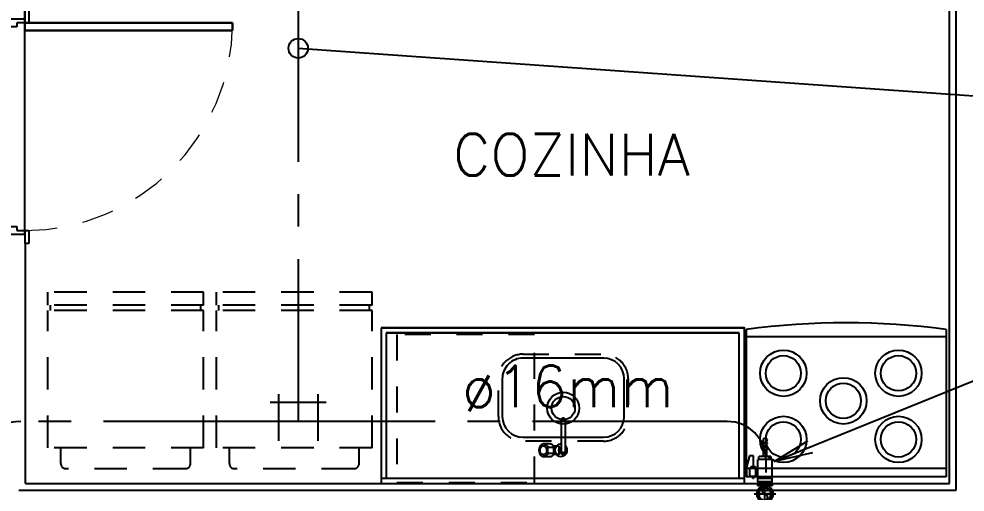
# Model space of a CAD drawing. Header units: millimetres. Extents: x 188.6 to 263.2, y 40.1 to 120.1.
# Drawn here: x 214.368 to 218.013, y 73.557 to 75.38 of the extents above; entities that cross this region are included whole.
import ezdxf

# ---------------------------------------------------------------- set-up
doc = ezdxf.new("R2010")
doc.units = ezdxf.units.MM
for name, pattern in [('CENTER2', [1.125, 0.75, -0.125, 0.125, -0.125]), ('HIDDEN2', [0.1875, 0.125, -0.0625]), ('XREF-TIPO$0$HIDDEN2', [0.1875, 0.125, -0.0625])]:
    doc.linetypes.add(name, pattern=pattern)
for name, color, linetype in [('ARQ', 8, 'Continuous'), ('ARQ-TXT', 8, 'Continuous'), ('GAS-COL', 7, 'Continuous'), ('GAS-CONEXOES', 200, 'Continuous'), ('GAS-PONTO', 202, 'Continuous'), ('GAS-TEXTO', 7, 'Continuous'), ('GAS-TUBO-PISO', 6, 'CENTER2'), ('NORMO-AF', 2, 'Continuous'), ('XREF-TIPO$0$L-MC-LAYOUT MOLHADO', 8, 'Continuous'), ('XREF-TIPO$0$LAYOUT MOLHADO', 8, 'Continuous')]:
    doc.layers.add(name, color=color, linetype=linetype)
doc.styles.add('60-100', font='romans.shx', dxfattribs={"height": 0.16})
doc.styles.add('60-75', font='romans.shx', dxfattribs={"height": 0.12})
doc.dimstyles.new('BOLAS75', dxfattribs={"dimtxt": 0.12, "dimasz": 0.075, "dimexe": 0.18, "dimexo": 0.06, "dimgap": 0.08, "dimtad": 0, "dimzin": 4, "dimdsep": 46, "dimtxsty": '60-75', "dimblk": 'ORIGIN', "dimcen": 0.09, "dimse1": 1, "dimse2": 1, "dimclrd": 244, "dimclrt": 7, "dimadec": 0, "dimazin": 0, "dimtfac": 1.8, "dimtix": 1, "dimtmove": 2, "dimatfit": 3, "dimldrblk": 'ORIGIN', "dimfxl": 0.18, "dimtvp": 2, "dimtolj": 1, "dimtzin": 4, "dimarcsym": 0})
doc.dimstyles.new('SETAS75', dxfattribs={"dimtxt": 0.16, "dimasz": 0.15, "dimexe": 0.15, "dimexo": 0, "dimgap": 0.1, "dimtad": 1, "dimzin": 10, "dimdsep": 46, "dimtxsty": '60-100', "dimblk1": 'OPEN', "dimblk2": 'OPEN', "dimsah": 1, "dimcen": 0, "dimclrd": 244, "dimclre": 244, "dimclrt": 7, "dimadec": 0, "dimazin": 0, "dimtfac": 1, "dimtix": 1, "dimtmove": 2, "dimatfit": 3, "dimldrblk": 'OPEN', "dimfxl": 0.15, "dimtolj": 1, "dimtzin": 6, "dimarcsym": 0})

# ---------------------------------------------------------------- blocks, each defined once
blk = doc.blocks.new('XREF-TIPO$0$geladeira')
at = {"color": 0, "linetype": 'XREF-TIPO$0$HIDDEN2'}
for p, q in [((209.0014, 120.7692), (209.0014, 121.3692)), ((209.0014, 121.3692), (209.5314, 121.3692)), ((209.5314, 120.7692), (209.5314, 121.3692)), ((209.5314, 121.3592), (209.5514, 121.3592)), ((209.5514, 120.7692), (209.5514, 121.3692)), ((209.5514, 121.3692), (209.6014, 121.3692)), ((209.6014, 120.7692), (209.6014, 121.3692)), ((208.9417, 121.3192), (209.0014, 121.3192)), ((208.9217, 120.8392), (208.9217, 121.2992)), ((208.9417, 120.8192), (209.0014, 120.8192)), ((209.0014, 120.7692), (209.5314, 120.7692)), ((209.5314, 120.7792), (209.5514, 120.7792)), ((209.5514, 120.7692), (209.6014, 120.7692))]:
    blk.add_line(p, q, dxfattribs=at)
for centre, start, end in [((208.9417, 121.2992), 90, 180), ((208.9417, 120.8392), 180, 270)]:
    blk.add_arc(centre, 0.02, start, end, dxfattribs=at)
blk = doc.blocks.new('XREF-TIPO$0$A$C0189091C')
at = {"color": 0}
for p, q in [((0.05, 0.1425), (0.05, 0.9425)), ((0.05, 0.9425), (0.08, 0.9425)), ((0.08, 0.9425), (0.05, 0.9425)), ((0.05, 0.9425), (0.05, 0.1425)), ((0.08, 0.9425), (0.08, 0.1425)), ((0.08, 0.1425), (0.08, 0.9425)), ((0, 0.1575), (0.05, 0.1575)), ((0, 0.1425), (0, 0.1575)), ((0.85, 0.1575), (0.9, 0.1575)), ((0.85, 0.1425), (0.85, 0.1575)), ((0.9, 0.1575), (0.9, 0.1425)), ((0.05, 0.1425), (0, 0.1425)), ((0, 0.1425), (0.05, 0.1425)), ((0.035, 0.015), (0.035, 0.1425)), ((0.08, 0.1425), (0.05, 0.1425)), ((0.05, 0.1425), (0.08, 0.1425)), ((0.05, 0.1425), (0.05, 0.1125)), ((0.05, 0.1125), (0.065, 0.1125)), ((0.065, 0.1125), (0.065, 0.015)), ((0.835, 0.1125), (0.85, 0.1125)), ((0.835, 0.015), (0.835, 0.1125)), ((0.865, 0.1425), (0.85, 0.1425)), ((0.85, 0.1125), (0.85, 0.1425)), ((0.85, 0.1425), (0.9, 0.1425)), ((0.865, 0.1425), (0.865, 0.015)), ((0.015, 0), (0.015, 0.015)), ((0.065, 0.015), (0.015, 0.015)), ((0.065, 0), (0.015, 0)), ((0.035, 0.015), (0.065, 0.015)), ((0.065, 0.015), (0.065, 0)), ((0.835, 0), (0.835, 0.015)), ((0.835, 0.015), (0.875, 0.015)), ((0.885, 0.015), (0.835, 0.015)), ((0.885, 0), (0.835, 0)), ((0.885, 0.015), (0.885, 0))]:
    blk.add_line(p, q, dxfattribs=at)
at = {"color": 0, "linetype": 'XREF-TIPO$0$HIDDEN2', "lineweight": 13}
blk.add_arc((0.05, 0.1425), 0.8, 360, 90, dxfattribs=at)
blk = doc.blocks.new('XREF-TIPO$0$CUBA_BL47_SUPERIOR')
for p, q in [((0.155, 0.1123), (-0.155, 0.1123)), ((-0.235, 0.0323), (-0.235, -0.1128)), ((0.235, -0.1128), (0.235, 0.0323)), ((-0.155, -0.1928), (0.155, -0.1928))]:
    blk.add_line(p, q)
at = {"color": 8, "linetype": 'XREF-TIPO$0$HIDDEN2', "ltscale": 0.5}
blk.add_lwpolyline([(-0.25, 0.0323, -0.414214), (-0.155, 0.1273), (0.155, 0.1273, -0.414214), (0.25, 0.0323), (0.25, -0.1128, -0.414214), (0.155, -0.2078), (-0.155, -0.2078, -0.414214), (-0.25, -0.1128)], format="xyb", close=True, dxfattribs=at)
at = {"color": 8}
blk.add_circle((0, 0), 0.0615, dxfattribs=at)
blk.add_circle((0, 0), 0.0449)
for centre, start, end in [((-0.155, 0.0323), 90, 180), ((0.155, 0.0323), 0, 90), ((-0.155, -0.1128), 180, 270), ((0.155, -0.1128), 270, 0)]:
    blk.add_arc(centre, 0.08, start, end)
blk = doc.blocks.new('XREF-TIPO$0$DECA_1195CR40_SUPERIOR')
for p, q in [((-0.0086, 0.0002), (-0.0086, -0.1099)), ((0.0086, -0.1099), (0.0086, 0.0002)), ((0.0369, 0.016), (0.0246, 0.016)), ((0.0512, 0.0249), (0.051, 0.0249)), ((0.0513, 0.0249), (0.0512, 0.0249)), ((0.0751, 0.0249), (0.0513, 0.0249)), ((0.0766, 0.0174), (0.0761, 0.0174)), ((0.0246, -0.0151), (0.0369, -0.0151)), ((0.0513, -0.0241), (0.0751, -0.0241)), ((0.0761, -0.0166), (0.0766, -0.0166)), ((-0.0102, -0.1112), (-0.0102, -0.1129)), ((-0.0086, -0.1099), (-0.0086, -0.1112)), ((0.0086, -0.1112), (0.0086, -0.1099)), ((0.0102, -0.1129), (0.0102, -0.1112))]:
    blk.add_line(p, q)
at = {"color": 8}
for p, q in [((0.0594, 0.0116), (0.0356, 0.0116)), ((0.0356, -0.0108), (0.0594, -0.0108))]:
    blk.add_line(p, q, dxfattribs=at)
for points in [[(0.0086, 0.0002, 0), (0.0086, 0.0005, 0), (0.0086, 0.0009, 0), (0.0086, 0.0012, 0), (0.0086, 0.0014, 0), (0.0085, 0.0016, 0), (0.0085, 0.0017, 0), (0.0085, 0.0018, 0), (0.0085, 0.0019, 0), (0.0085, 0.0021, 0), (0.0084, 0.0022, 0), (0.0084, 0.0023, 0), (0.0084, 0.0024, 0), (0.0084, 0.0024, 0), (0.0083, 0.0025, 0), (0.0083, 0.0026, 0), (0.0082, 0.0029, 0), (0.0081, 0.0032, 0), (0.008, 0.0035, 0), (0.0079, 0.0038, 0), (0.0076, 0.0045, 0), (0.0073, 0.005, 0), (0.0069, 0.0056, 0), (0.0065, 0.0061, 0), (0.006, 0.0065, 0), (0.0055, 0.007, 0), (0.005, 0.0074, 0), (0.0045, 0.0077, 0), (0.004, 0.008, 0), (0.0034, 0.0083, 0), (0.0028, 0.0085, 0), (0.0022, 0.0087, 0), (0.0016, 0.0088, 0), (0.001, 0.0089, 0), (0.0003, 0.009, 0), (-0.0003, 0.009, 0), (-0.0009, 0.0089, 0), (-0.0016, 0.0088, 0), (-0.0022, 0.0087, 0), (-0.0028, 0.0085, 0), (-0.0034, 0.0083, 0), (-0.0039, 0.008, 0), (-0.0045, 0.0077, 0), (-0.005, 0.0074, 0), (-0.0055, 0.007, 0), (-0.006, 0.0066, 0), (-0.0064, 0.0061, 0), (-0.0068, 0.0056, 0), (-0.0072, 0.0051, 0), (-0.0076, 0.0045, 0), (-0.0076, 0.0043, 0), (-0.0077, 0.0042, 0), (-0.0078, 0.004, 0), (-0.0079, 0.0039, 0), (-0.0079, 0.0037, 0), (-0.008, 0.0035, 0), (-0.0081, 0.0032, 0), (-0.0082, 0.003, 0), (-0.0083, 0.0027, 0), (-0.0084, 0.0024, 0), (-0.0085, 0.002, 0), (-0.0085, 0.0016, 0), (-0.0086, 0.0011, 0), (-0.0086, 0.0007, 0), (-0.0086, 0.0002, 0)], [(0.0246, 0.016, 0), (0.0245, 0.016, 0), (0.0243, 0.016, 0), (0.0242, 0.016, 0), (0.0241, 0.016, 0), (0.024, 0.016, 0), (0.024, 0.016, 0), (0.024, 0.016, 0)], [(0.0352, 0.0117, 0), (0.0352, 0.0117, 0), (0.0353, 0.0117, 0), (0.0354, 0.0116, 0), (0.0356, 0.0116, 0)], [(0.0352, 0.0117, 0), (0.0354, 0.0111, 0), (0.0357, 0.0099, 0), (0.036, 0.0087, 0), (0.0362, 0.0075, 0), (0.0364, 0.0063, 0), (0.0366, 0.005, 0), (0.0367, 0.0037, 0), (0.0368, 0.0025, 0), (0.0368, 0.0012, 0), (0.0368, -0.0001, 0), (0.0368, -0.0013, 0), (0.0367, -0.0026, 0), (0.0366, -0.0039, 0), (0.0364, -0.0051, 0), (0.0363, -0.0064, 0), (0.036, -0.0076, 0), (0.0358, -0.0088, 0), (0.0354, -0.01, 0), (0.0352, -0.0109, 0)], [(0.051, 0.0249, 0), (0.0505, 0.0249, 0), (0.0496, 0.0248, 0), (0.0488, 0.0247, 0), (0.0479, 0.0245, 0), (0.047, 0.0243, 0), (0.0462, 0.024, 0), (0.0454, 0.0236, 0), (0.0445, 0.0232, 0), (0.0437, 0.0228, 0), (0.0429, 0.0223, 0), (0.0422, 0.0218, 0), (0.0414, 0.0212, 0), (0.0407, 0.0205, 0), (0.04, 0.0198, 0), (0.0393, 0.0191, 0), (0.0386, 0.0183, 0), (0.038, 0.0175, 0), (0.0374, 0.0167, 0), (0.0368, 0.0158, 0), (0.0363, 0.0149, 0), (0.0358, 0.0139, 0), (0.0354, 0.013, 0), (0.0353, 0.0128, 0)], [(0.0513, 0.0249, 0), (0.0513, 0.0249, 0)], [(0.0639, 0.0004, 0), (0.0641, 0.003, 0), (0.0645, 0.0056, 0), (0.0652, 0.008, 0), (0.0662, 0.0102, 0), (0.0675, 0.0122, 0), (0.0689, 0.014, 0), (0.0705, 0.0154, 0), (0.0723, 0.0164, 0), (0.0742, 0.0171, 0), (0.0761, 0.0174, 0), (0.0766, 0.0174, 0)], [(0.0766, -0.0166, 0), (0.0746, -0.0164, 0), (0.0727, -0.0158, 0), (0.0709, -0.0148, 0), (0.0693, -0.0135, 0), (0.0678, -0.0118, 0), (0.0665, -0.0099, 0), (0.0655, -0.0077, 0), (0.0647, -0.0053, 0), (0.0642, -0.0028, 0), (0.0639, -0.0002, 0), (0.0639, 0.0004, 0)], [(0.0751, -0.0241, 0), (0.0755, -0.0241, 0), (0.0764, -0.024, 0), (0.0773, -0.0239, 0), (0.0781, -0.0237, 0), (0.079, -0.0235, 0), (0.0799, -0.0233, 0), (0.0807, -0.0229, 0), (0.0815, -0.0226, 0), (0.0823, -0.0221, 0), (0.0831, -0.0217, 0), (0.0839, -0.0211, 0), (0.0847, -0.0206, 0), (0.0854, -0.02, 0), (0.0861, -0.0193, 0), (0.0868, -0.0186, 0), (0.0875, -0.0178, 0), (0.0881, -0.017, 0), (0.0888, -0.0162, 0), (0.0893, -0.0153, 0), (0.0899, -0.0144, 0), (0.0904, -0.0135, 0), (0.0909, -0.0125, 0), (0.0913, -0.0115, 0), (0.0917, -0.0105, 0), (0.0921, -0.0095, 0), (0.0924, -0.0084, 0), (0.0927, -0.0073, 0), (0.093, -0.0062, 0), (0.0932, -0.0051, 0), (0.0934, -0.004, 0), (0.0935, -0.0028, 0), (0.0936, -0.0017, 0), (0.0937, -0.0005, 0), (0.0937, 0.0006, 0), (0.0936, 0.0018, 0), (0.0936, 0.0029, 0), (0.0935, 0.0041, 0), (0.0933, 0.0052, 0), (0.0931, 0.0064, 0), (0.0929, 0.0075, 0), (0.0926, 0.0086, 0), (0.0923, 0.0096, 0), (0.092, 0.0107, 0), (0.0916, 0.0117, 0), (0.0912, 0.0128, 0), (0.0907, 0.0137, 0), (0.0902, 0.0147, 0), (0.0897, 0.0156, 0), (0.0891, 0.0165, 0), (0.0885, 0.0174, 0), (0.0879, 0.0182, 0), (0.0873, 0.019, 0), (0.0866, 0.0197, 0), (0.0859, 0.0204, 0), (0.0851, 0.0211, 0), (0.0844, 0.0217, 0), (0.0836, 0.0222, 0), (0.0828, 0.0227, 0), (0.082, 0.0232, 0), (0.0812, 0.0236, 0), (0.0803, 0.0239, 0), (0.0795, 0.0242, 0), (0.0786, 0.0245, 0), (0.0778, 0.0247, 0), (0.0769, 0.0248, 0), (0.076, 0.0249, 0), (0.0751, 0.0249, 0), (0.0751, 0.0249, 0)], [(0.0751, 0.0249, 0), (0.0751, 0.0249, 0)], [(0.0766, 0.0174, 0), (0.0785, 0.0172, 0), (0.0804, 0.0166, 0), (0.0822, 0.0157, 0), (0.0838, 0.0143, 0), (0.0853, 0.0127, 0), (0.0866, 0.0107, 0), (0.0877, 0.0085, 0), (0.0885, 0.0062, 0), (0.089, 0.0036, 0), (0.0892, 0.001, 0), (0.0891, -0.0016, 0), (0.0887, -0.0041, 0), (0.0881, -0.0066, 0), (0.0871, -0.0088, 0), (0.086, -0.0109, 0), (0.0846, -0.0127, 0), (0.083, -0.0142, 0), (0.0812, -0.0154, 0), (0.0794, -0.0161, 0), (0.0775, -0.0165, 0), (0.0766, -0.0166, 0)], [(0.024, -0.0152, 0), (0.024, -0.0152, 0), (0.024, -0.0151, 0), (0.0241, -0.0151, 0), (0.0243, -0.0151, 0), (0.0245, -0.0151, 0), (0.0246, -0.0151, 0)], [(0.0356, -0.0108, 0), (0.0354, -0.0108, 0), (0.0353, -0.0108, 0), (0.0352, -0.0108, 0), (0.0352, -0.0109, 0)], [(0.0353, -0.0119, 0), (0.0355, -0.0125, 0), (0.036, -0.0134, 0), (0.0365, -0.0144, 0), (0.037, -0.0153, 0), (0.0376, -0.0161, 0), (0.0382, -0.017, 0), (0.0389, -0.0178, 0), (0.0395, -0.0185, 0), (0.0402, -0.0193, 0), (0.041, -0.0199, 0), (0.0417, -0.0205, 0), (0.0425, -0.0211, 0), (0.0432, -0.0216, 0), (0.0441, -0.0221, 0), (0.0449, -0.0226, 0), (0.0457, -0.0229, 0), (0.0466, -0.0233, 0), (0.0474, -0.0235, 0), (0.0483, -0.0237, 0), (0.0491, -0.0239, 0), (0.05, -0.024, 0), (0.0509, -0.0241, 0), (0.0514, -0.0241, 0)], [(0.0514, -0.0241, 0), (0.0513, -0.0241, 0)], [(0.0751, -0.0241, 0), (0.0751, -0.0241, 0)], [(-0.0086, -0.1059, 0), (-0.0094, -0.1075, 0), (-0.0099, -0.1091, 0), (-0.0102, -0.1109, 0), (-0.0102, -0.1112, 0)], [(0.0102, -0.1112, 0), (0.01, -0.1095, 0), (0.0096, -0.1078, 0), (0.0088, -0.1062, 0), (0.0086, -0.1059, 0)], [(-0.0102, -0.1129, 0), (-0.01, -0.1147, 0), (-0.0096, -0.1164, 0), (-0.0088, -0.118, 0), (-0.0078, -0.1195, 0), (-0.0065, -0.1207, 0), (-0.0051, -0.1217, 0), (-0.0035, -0.1225, 0), (-0.0018, -0.1229, 0), (0, -0.1231, 0)], [(0, -0.1231, 0), (0.0018, -0.1229, 0), (0.0035, -0.1225, 0), (0.0051, -0.1217, 0), (0.0065, -0.1207, 0), (0.0078, -0.1195, 0), (0.0088, -0.118, 0), (0.0096, -0.1164, 0), (0.01, -0.1147, 0), (0.0102, -0.1129, 0)]]:
    blk.add_polyline3d(points)
for points in [[(0.0253, -0.0151, 0), (0.0249, -0.0153, 0), (0.0243, -0.0157, 0), (0.0235, -0.0161, 0), (0.0227, -0.0164, 0), (0.022, -0.0167, 0), (0.0213, -0.0168, 0), (0.0207, -0.0169, 0), (0.0201, -0.017, 0), (0.0196, -0.0169, 0), (0.0192, -0.0168, 0), (0.0186, -0.0166, 0), (0.0182, -0.0163, 0), (0.0179, -0.0159, 0), (0.0177, -0.0154, 0), (0.0175, -0.0149, 0), (0.0173, -0.0142, 0), (0.0173, -0.0135, 0), (0.0173, -0.0127, 0), (0.0173, -0.0118, 0), (0.0173, -0.0108, 0), (0.0174, -0.01, 0), (0.0174, -0.0091, 0), (0.0175, -0.0082, 0), (0.0175, -0.0072, 0), (0.0176, -0.0065, 0), (0.0176, -0.0056, 0), (0.0177, -0.0051, 0), (0.0177, -0.0044, 0), (0.0177, -0.0038, 0), (0.0177, -0.0034, 0), (0.0177, -0.003, 0), (0.0178, -0.0026, 0), (0.0178, -0.0022, 0), (0.0178, -0.0017, 0), (0.0178, -0.0012, 0), (0.0178, -0.0008, 0), (0.0178, -0.0004, 0), (0.0178, -0.0001, 0), (0.0178, 0.0004, 0), (0.0178, 0.0009, 0), (0.0178, 0.0014, 0), (0.0178, 0.0018, 0), (0.0178, 0.0022, 0), (0.0178, 0.0026, 0), (0.0178, 0.003, 0), (0.0178, 0.0034, 0), (0.0177, 0.004, 0), (0.0177, 0.0047, 0), (0.0177, 0.0053, 0), (0.0177, 0.0058, 0), (0.0176, 0.0067, 0), (0.0176, 0.0074, 0), (0.0175, 0.0087, 0), (0.0174, 0.0099, 0), (0.0174, 0.0109, 0), (0.0173, 0.0119, 0), (0.0173, 0.0129, 0), (0.0173, 0.0138, 0), (0.0173, 0.0146, 0), (0.0174, 0.0154, 0), (0.0176, 0.0161, 0), (0.0178, 0.0166, 0), (0.0181, 0.017, 0), (0.0184, 0.0173, 0), (0.0187, 0.0175, 0), (0.0192, 0.0177, 0), (0.0197, 0.0178, 0), (0.0203, 0.0178, 0), (0.0211, 0.0177, 0), (0.0219, 0.0176, 0), (0.0226, 0.0173, 0), (0.0234, 0.017, 0), (0.0242, 0.0166, 0), (0.025, 0.0162, 0), (0.0253, 0.016, 0)], [(0.0246, 0.016, 0), (0.0244, 0.016, 0), (0.0244, 0.0159, 0), (0.0243, 0.0158, 0), (0.0243, 0.0156, 0), (0.0244, 0.0154, 0), (0.0245, 0.0152, 0), (0.0248, 0.0148, 0), (0.0251, 0.0144, 0), (0.0254, 0.014, 0), (0.0258, 0.0135, 0), (0.0267, 0.0124, 0), (0.0272, 0.0118, 0), (0.0277, 0.0112, 0), (0.0282, 0.0103, 0), (0.0288, 0.0094, 0), (0.0294, 0.0083, 0), (0.0297, 0.0077, 0), (0.03, 0.0071, 0), (0.0303, 0.0064, 0), (0.0305, 0.0056, 0), (0.0307, 0.0052, 0), (0.0308, 0.0048, 0), (0.0309, 0.0044, 0), (0.031, 0.0039, 0), (0.0311, 0.0034, 0), (0.0312, 0.0029, 0), (0.0313, 0.0024, 0), (0.0313, 0.0019, 0), (0.0314, 0.0014, 0), (0.0314, 0.0009, 0), (0.0314, 0.0006, 0), (0.0314, 0.0004, 0), (0.0314, 0.0001, 0), (0.0314, -0.0002, 0), (0.0314, -0.0005, 0), (0.0314, -0.0007, 0), (0.0313, -0.001, 0), (0.0313, -0.0013, 0), (0.0313, -0.0017, 0), (0.0312, -0.0021, 0), (0.0311, -0.0025, 0), (0.0311, -0.0029, 0), (0.031, -0.0033, 0), (0.0309, -0.0036, 0), (0.0308, -0.0041, 0), (0.0306, -0.0045, 0), (0.0303, -0.0053, 0), (0.03, -0.0061, 0), (0.0297, -0.0068, 0), (0.0292, -0.0078, 0), (0.0288, -0.0086, 0), (0.0283, -0.0094, 0), (0.0278, -0.0101, 0), (0.0269, -0.0113, 0), (0.0261, -0.0124, 0), (0.0253, -0.0133, 0), (0.025, -0.0137, 0), (0.0247, -0.014, 0), (0.0245, -0.0144, 0), (0.0243, -0.0147, 0), (0.0243, -0.0149, 0), (0.0243, -0.015, 0), (0.0243, -0.0151, 0), (0.0245, -0.0151, 0), (0.0246, -0.0151, 0)], [(0.0594, 0.0129, 0), (0.0593, 0.0127, 0), (0.0593, 0.0125, 0), (0.0593, 0.0122, 0), (0.0593, 0.0119, 0), (0.0593, 0.0117, 0), (0.0594, 0.0116, 0)], [(0.0594, 0.0129, 0), (0.0607, 0.0155, 0), (0.0623, 0.0179, 0), (0.064, 0.0199, 0), (0.066, 0.0216, 0), (0.0681, 0.023, 0), (0.0703, 0.0241, 0), (0.0725, 0.0247, 0), (0.0749, 0.0249, 0), (0.0751, 0.0249, 0)], [(0.0594, -0.0108, 0), (0.0602, -0.0075, 0), (0.0607, -0.0041, 0), (0.061, -0.0006, 0), (0.0609, 0.0028, 0), (0.0605, 0.0062, 0), (0.0599, 0.0096, 0), (0.0594, 0.0116, 0)], [(0.0594, -0.0108, 0), (0.0593, -0.011, 0), (0.0593, -0.0113, 0), (0.0593, -0.0115, 0), (0.0593, -0.0118, 0), (0.0594, -0.012, 0), (0.0594, -0.0121, 0)], [(0.0751, -0.0241, 0), (0.0727, -0.0239, 0), (0.0705, -0.0233, 0), (0.0682, -0.0223, 0), (0.0662, -0.0209, 0), (0.0642, -0.0192, 0), (0.0624, -0.0172, 0), (0.0609, -0.0149, 0), (0.0595, -0.0123, 0), (0.0594, -0.0121, 0)], [(0.0086, -0.1112, 0), (0.0086, -0.1119, 0), (0.0085, -0.1126, 0), (0.0084, -0.1133, 0), (0.0082, -0.1139, 0), (0.008, -0.1145, 0), (0.0077, -0.1152, 0), (0.0074, -0.1157, 0), (0.007, -0.1163, 0), (0.0066, -0.1168, 0), (0.0061, -0.1173, 0), (0.0056, -0.1178, 0), (0.0051, -0.1182, 0), (0.0045, -0.1186, 0), (0.0039, -0.1189, 0), (0.0033, -0.1192, 0), (0.0027, -0.1194, 0), (0.002, -0.1196, 0), (0.0014, -0.1197, 0), (0.0007, -0.1198, 0), (0, -0.1198, 0), (-0.0007, -0.1198, 0), (-0.0013, -0.1197, 0), (-0.002, -0.1196, 0), (-0.0027, -0.1194, 0), (-0.0033, -0.1192, 0), (-0.0039, -0.1189, 0), (-0.0045, -0.1186, 0), (-0.0051, -0.1182, 0), (-0.0056, -0.1178, 0), (-0.0061, -0.1173, 0), (-0.0066, -0.1168, 0), (-0.007, -0.1163, 0), (-0.0073, -0.1157, 0), (-0.0077, -0.1152, 0), (-0.008, -0.1145, 0), (-0.0082, -0.1139, 0), (-0.0084, -0.1133, 0), (-0.0085, -0.1126, 0), (-0.0086, -0.1119, 0), (-0.0086, -0.1112, 0)]]:
    blk.add_polyline3d(points, dxfattribs=at)
for centre, radius, start, end in [((0.0083, 0.0004), 0.0239, 40.6224, 224.7251), ((0, 0.0004), 0.0155, 303.7054, 236.2946), ((0, 0.0004), 0.00862, 180, 180.586), ((0, 0.0004), 0.00862, 180.586, 182.5957), ((0, 0.0004), 0.00862, 357.1497, 359.5628), ((0, 0.0004), 0.00862, 359.5628, 0), ((0.0366, 0.0122), 0.0015, 156.1757, 196.6323), ((0.0083, 0.0004), 0.0239, 270.7235, 319.3776), ((0.0366, -0.0113), 0.0015, 163.3677, 203.8243)]:
    blk.add_arc(centre, radius, start, end)
for start, end in [(0, 233.4897), (306.5103, 0)]:
    blk.add_arc((0, 0.0004), 0.0145, start, end, dxfattribs=at)
blk = doc.blocks.new('XREF-TIPO$0$B10')
at = {"layer": 'XREF-TIPO$0$LAYOUT MOLHADO'}
blk.add_line((1.4, -0.02), (0, -0.02), dxfattribs=at)
at = {"layer": 'XREF-TIPO$0$LAYOUT MOLHADO', "color": 8}
for p, q in [((0.02, -0.02), (0.02, -0.58)), ((1.38, -0.58), (1.38, -0.02)), ((0.02, -0.58), (1.38, -0.58))]:
    blk.add_line(p, q, dxfattribs=at)
at = {"layer": 'XREF-TIPO$0$LAYOUT MOLHADO'}
blk.add_lwpolyline([(1.4, -0.6), (1.4, 0), (0, 0), (0, -0.6)], close=True, dxfattribs=at)
at = {"layer": 'XREF-TIPO$0$L-MC-LAYOUT MOLHADO'}
for name, p in [('XREF-TIPO$0$DECA_1195CR40_SUPERIOR', (0.698, -0.1285)), ('XREF-TIPO$0$CUBA_BL47_SUPERIOR', (0.698, -0.2904))]:
    blk.add_blockref(name, p, dxfattribs=at)
blk = doc.blocks.new('ponto')
at = {"layer": 'GAS-PONTO'}
for p, q in [((-0.004, 0.1217), (-0.0058, 0.1186)), ((0, 0.1217), (-0.004, 0.1217)), ((0, 0.1217), (0.004, 0.1217)), ((0.004, 0.1217), (0.0058, 0.1186)), ((-0.0058, 0.1186), (-0.0043, 0.1145)), ((-0.0056, 0.1102), (-0.0056, 0.1092)), ((-0.0043, 0.1102), (-0.0056, 0.1102)), ((-0.0043, 0.1092), (-0.0056, 0.1092)), ((-0.0056, 0.1018), (-0.0056, 0.1007)), ((-0.0043, 0.1018), (-0.0056, 0.1018)), ((-0.0043, 0.1007), (-0.0056, 0.1007)), ((-0.0043, 0.1145), (-0.0043, 0.1102)), ((0.0043, 0.1102), (-0.0043, 0.1102)), ((-0.0043, 0.1102), (-0.0043, 0.0756)), ((-0.0043, 0.1092), (0.0043, 0.1092)), ((0.0043, 0.1018), (-0.0043, 0.1018)), ((-0.0043, 0.1007), (0.0043, 0.1007)), ((0.0058, 0.1186), (0.0043, 0.1145)), ((0.0043, 0.1145), (0.0043, 0.1102)), ((0.0043, 0.1102), (0.0056, 0.1102)), ((0.0043, 0.1102), (0.0043, 0.0756)), ((0.0056, 0.1092), (0.0043, 0.1092)), ((0.0043, 0.1018), (0.0056, 0.1018)), ((0.0056, 0.1007), (0.0043, 0.1007)), ((0.0056, 0.1102), (0.0056, 0.1092)), ((0.0056, 0.1018), (0.0056, 0.1007)), ((-0.0394, 0.0774), (-0.047, 0.0479)), ((-0.0292, 0.0774), (-0.0394, 0.0774)), ((-0.0292, 0.0493), (-0.0292, 0.0774)), ((-0.0153, 0.0678), (-0.0153, 0.0755)), ((0.0148, 0.0755), (-0.0152, 0.0755)), ((0.0148, 0.0755), (0.0148, 0.0678)), ((-0.0361, 0.0493), (-0.04, 0.0425)), ((-0.0292, 0.0493), (-0.0361, 0.0493)), ((-0.0246, 0.0493), (-0.0292, 0.0493)), ((-0.0246, 0.0493), (-0.0246, 0.0243)), ((-0.0182, 0.0101), (-0.0182, 0.0678)), ((0.0176, 0.0678), (-0.0182, 0.0678)), ((0.0176, 0.0678), (0.0176, 0.0101)), ((-0.047, 0.0479), (-0.047, 0.0303)), ((-0.0448, 0.023), (-0.047, 0.0303)), ((-0.04, 0.0425), (-0.04, 0.0311)), ((-0.0361, 0.0243), (-0.04, 0.0311)), ((-0.0182, 0.0452), (-0.0246, 0.0452)), ((-0.0182, 0.0284), (-0.0246, 0.0284)), ((-0.0312, 0.023), (-0.0448, 0.023)), ((-0.0292, 0.0243), (-0.0361, 0.0243)), ((-0.0312, 0.0186), (-0.0312, 0.023)), ((-0.0292, 0.0186), (-0.0312, 0.0186)), ((-0.0246, 0.0243), (-0.0292, 0.0243)), ((-0.0292, 0.0243), (-0.0292, 0.0186)), ((-0.0185, 0.0069), (-0.0194, 0.0052)), ((-0.0185, 0.0069), (-0.0194, 0.0052)), ((-0.0194, 0.0024), (-0.0188, 0.0014)), ((-0.0194, 0.0024), (-0.0188, 0.0014)), ((-0.0185, 0.0075), (-0.0185, 0.0069)), ((-0.0185, 0.0075), (-0.0185, 0.0069)), ((0.0185, 0.0069), (-0.0185, 0.0069)), ((0.0185, 0), (-0.0185, 0)), ((0.0176, 0.0101), (-0.0182, 0.0101)), ((0.0176, 0.0193), (-0.018, 0.0193)), ((0.016, 0.01), (-0.016, 0.01)), ((0.016, 0.01), (-0.016, 0.01)), ((0.0185, 0.0069), (0.0185, 0.0075)), ((0.0185, 0.0069), (0.0185, 0.0075)), ((0.0194, 0.0052), (0.0185, 0.0069)), ((0.0194, 0.0052), (0.0185, 0.0069)), ((0.0188, 0.0014), (0.0194, 0.0024)), ((0.0188, 0.0014), (0.0194, 0.0024))]:
    blk.add_line(p, q, dxfattribs=at)
for centre, radius, start, end in [((-0.0166, 0.0038), 0.00309, 153.4394, 206.5695), ((-0.0166, 0.0038), 0.00309, 153.4394, 206.5695), ((-0.0216, 0), 0.00309, 0.0045, 26.5695), ((-0.0216, 0), 0.00309, 0.0045, 26.5695), ((-0.016, 0.0075), 0.00247, 90.0045, 180.0045), ((-0.016, 0.0075), 0.00247, 90.0045, 180.0045), ((0.016, 0.0075), 0.00247, 0.0045, 90.0045), ((0.016, 0.0075), 0.00247, 0.0045, 90.0045), ((0.0216, 0), 0.00309, 153.4394, 180.0045), ((0.0216, 0), 0.00309, 153.4394, 180.0045), ((0.0166, 0.0038), 0.00309, 333.4394, 26.5695), ((0.0166, 0.0038), 0.00309, 333.4394, 26.5695)]:
    blk.add_arc(centre, radius, start, end, dxfattribs=at)
blk = doc.blocks.new('C50')
h = blk.add_hatch(color=8)
edge = h.paths.add_edge_path()
edge.add_arc((0, 0), 0.0238, 540, 720)
edge.add_ellipse((0.0119, 0), major_axis=(0.0119, 0), ratio=0.815791, start_angle=180, end_angle=360, ccw=False)
edge.add_ellipse((-0.0119, 0), major_axis=(-0.0119, 0), ratio=0.815791, start_angle=180, end_angle=360)
at = {"color": 252}
for p, q in [((0, -0.0421), (0, 0.0421)), ((0.0421, 0), (-0.0421, 0))]:
    blk.add_line(p, q, dxfattribs=at)
at = {"color": 0}
for radius in [0.0318, 0.0253]:
    blk.add_circle((0, 0), radius, dxfattribs=at)
at = {"color": 8}
blk.add_circle((0, 0), 0.0237, dxfattribs=at)
blk.add_ellipse((-0.0119, 0), major_axis=(-0.0119, 0), ratio=0.815791, start_param=3.141593, end_param=6.283185, dxfattribs=at)
at = {"color": 8, "extrusion": (0, 0, -1)}
blk.add_ellipse((0.0119, 0), major_axis=(0.0119, 0), ratio=0.815791, start_param=0, end_param=3.141593, dxfattribs=at)
blk = doc.blocks.new('_OPEN')
at = {"color": 0, "linetype": 'ByBlock'}
for p, q in [((-1, 0.167), (0, 0)), ((0, 0), (-1, -0.167)), ((0, 0), (-1, 0))]:
    blk.add_line(p, q, dxfattribs=at)
blk = doc.blocks.new('T')
for p, q in [((-0.144, 0.1), (0.144, 0.1)), ((-0.1, -0.1), (-0.1, 0.14)), ((0.1, 0.14), (0.1, -0.1))]:
    blk.add_line(p, q)
blk = doc.blocks.new('_Origin')
at = {"layer": 'NORMO-AF', "color": 0, "lineweight": -2}
blk.add_line((0, 0), (-1, 0), dxfattribs=at)
blk.add_circle((0, 0), 0.5, dxfattribs=at)

msp = doc.modelspace()

# ---------------------------------------------------------------- linework, layer by layer
at = {"layer": 'ARQ'}
for p, q in [((217.9782, 73.5647), (217.9782, 75.6947)), ((217.9782, 73.5647), (217.9782, 75.6947)), ((217.9532, 73.5897), (217.9532, 75.6697)), ((217.9532, 73.5897), (217.9532, 75.6697)), ((214.3907, 74.5647), (214.3907, 75.3647)), ((214.3907, 74.5647), (214.3907, 75.3647)), ((214.3932, 73.5897), (214.3932, 74.5147)), ((214.3932, 73.5897), (214.3932, 74.5147)), ((215.7632, 74.1897), (217.1632, 74.1897)), ((215.7632, 74.1897), (217.1632, 74.1897)), ((217.1698, 74.1834), (217.1698, 73.6153)), ((217.1698, 74.1834), (217.1698, 73.6153)), ((217.9398, 74.1834), (217.9398, 73.6153)), ((217.9398, 74.1834), (217.9398, 73.6153)), ((215.7832, 74.1697), (217.1432, 74.1697)), ((215.7832, 74.1697), (217.1432, 74.1697)), ((217.9398, 74.1543), (217.1698, 74.1543)), ((217.9398, 74.1543), (217.1698, 74.1543)), ((217.9398, 73.6474), (217.1698, 73.6474)), ((217.9398, 73.6474), (217.1698, 73.6474)), ((217.9398, 73.6153), (217.1698, 73.6153)), ((217.9398, 73.6153), (217.1698, 73.6153)), ((214.3682, 73.5647), (217.9782, 73.5647)), ((214.3682, 73.5647), (217.9782, 73.5647)), ((214.3932, 73.5897), (217.9532, 73.5897)), ((214.3932, 73.5897), (217.9532, 73.5897))]:
    msp.add_line(p, q, dxfattribs=at)
at = {"layer": 'ARQ', "linetype": 'HIDDEN2', "ltscale": 0.5}
msp.add_lwpolyline([(216.3545, 74.1636), (215.8245, 74.1636), (215.8245, 73.5936), (216.3545, 73.5936)], close=True, dxfattribs=at)
at = {"layer": 'ARQ'}
for centre, radius in [((217.3131, 74.0145), 0.0893), ((217.3131, 74.0145), 0.0893), ((217.7565, 74.0145), 0.0893), ((217.7565, 74.0145), 0.0893), ((217.3131, 74.0145), 0.0679), ((217.3131, 74.0145), 0.0679), ((217.7565, 74.0145), 0.0679), ((217.7565, 74.0145), 0.0679), ((217.5442, 73.9082), 0.0893), ((217.5442, 73.9082), 0.0893), ((217.5442, 73.9082), 0.0679), ((217.5442, 73.9082), 0.0679), ((217.3131, 73.7596), 0.0893), ((217.3131, 73.7596), 0.0893), ((217.7565, 73.7596), 0.0893), ((217.7565, 73.7596), 0.0893), ((217.3131, 73.7596), 0.0679), ((217.3131, 73.7596), 0.0679), ((217.7565, 73.7596), 0.0679), ((217.7565, 73.7596), 0.0679)]:
    msp.add_circle(centre, radius, dxfattribs=at)
msp.add_arc((217.5548, 71.2776), 2.9313, 82.4528, 97.5472, dxfattribs=at)
msp.add_arc((217.5548, 71.2776), 2.9313, 82.4528, 97.5472, dxfattribs=at)
at = {"layer": 'GAS-TUBO-PISO'}
for p, q in [((215.4441, 76.7046), (215.4441, 73.8285)), ((215.4441, 73.8285), (214.3753, 73.8285)), ((217.0969, 73.8285), (215.4441, 73.8285)), ((217.2469, 73.6327), (217.2469, 73.6785))]:
    msp.add_line(p, q, dxfattribs=at)
for centre, radius, start, end in [((214.3753, 73.6285), 0.2, 90, 180), ((217.0969, 73.6785), 0.15, 0, 90)]:
    msp.add_arc(centre, radius, start, end, dxfattribs=at)

# ---------------------------------------------------------------- block references
at = {"layer": 'ARQ'}
for name, p, rotation in [('XREF-TIPO$0$A$C0189091C', (214.2482, 75.4147), 270), ('XREF-TIPO$0$A$C0189091C', (214.2482, 75.4147), 270), ('XREF-TIPO$0$geladeira', (335.8486, -135.2748), 90), ('XREF-TIPO$0$geladeira', (335.8486, -135.2748), 90), ('XREF-TIPO$0$geladeira', (336.498, -135.2748), 90), ('XREF-TIPO$0$geladeira', (336.498, -135.2748), 90), ('XREF-TIPO$0$B10', (217.1632, 73.5897), 180), ('XREF-TIPO$0$B10', (217.1632, 73.5897), 180)]:
    msp.add_blockref(name, p, dxfattribs=dict(at, rotation=rotation))
at = {"layer": 'GAS-COL', "xscale": -1, "rotation": 90.00000000005213}
msp.add_blockref('C50', (217.2422, 73.5487), dxfattribs=at)
at = {"layer": 'GAS-CONEXOES', "xscale": 0.75, "yscale": 0.75, "zscale": 0.75}
msp.add_blockref('T', (215.4441, 73.8285), dxfattribs=at)
at = {"layer": 'GAS-PONTO', "xscale": 1.5, "yscale": 1.5, "zscale": 1.5}
msp.add_blockref('ponto', (217.2422, 73.5805), dxfattribs=at)

# ---------------------------------------------------------------- texts
at = {"layer": 'ARQ-TXT', "style": '60-75'}
msp.add_text('COZINHA', height=0.16, dxfattribs=at).set_placement((216.0407, 74.7764))
at = {"layer": 'GAS-TEXTO', "style": '60-75'}
msp.add_text('ø16mm', height=0.16, dxfattribs=at).set_placement((216.0754, 73.884))

# ---------------------------------------------------------------- leaders
at = {"layer": 'GAS-TEXTO'}
for points, dimstyle in [([(215.4441, 75.2665), (218.1165, 75.0783), (220.8071, 75.0783)], 'BOLAS75'), ([(217.2771, 73.6751), (218.1471, 74.0265), (219.9199, 74.0265)], 'SETAS75')]:
    msp.add_leader(points, dimstyle=dimstyle, dxfattribs=at)

doc.saveas('drawing.dxf')
